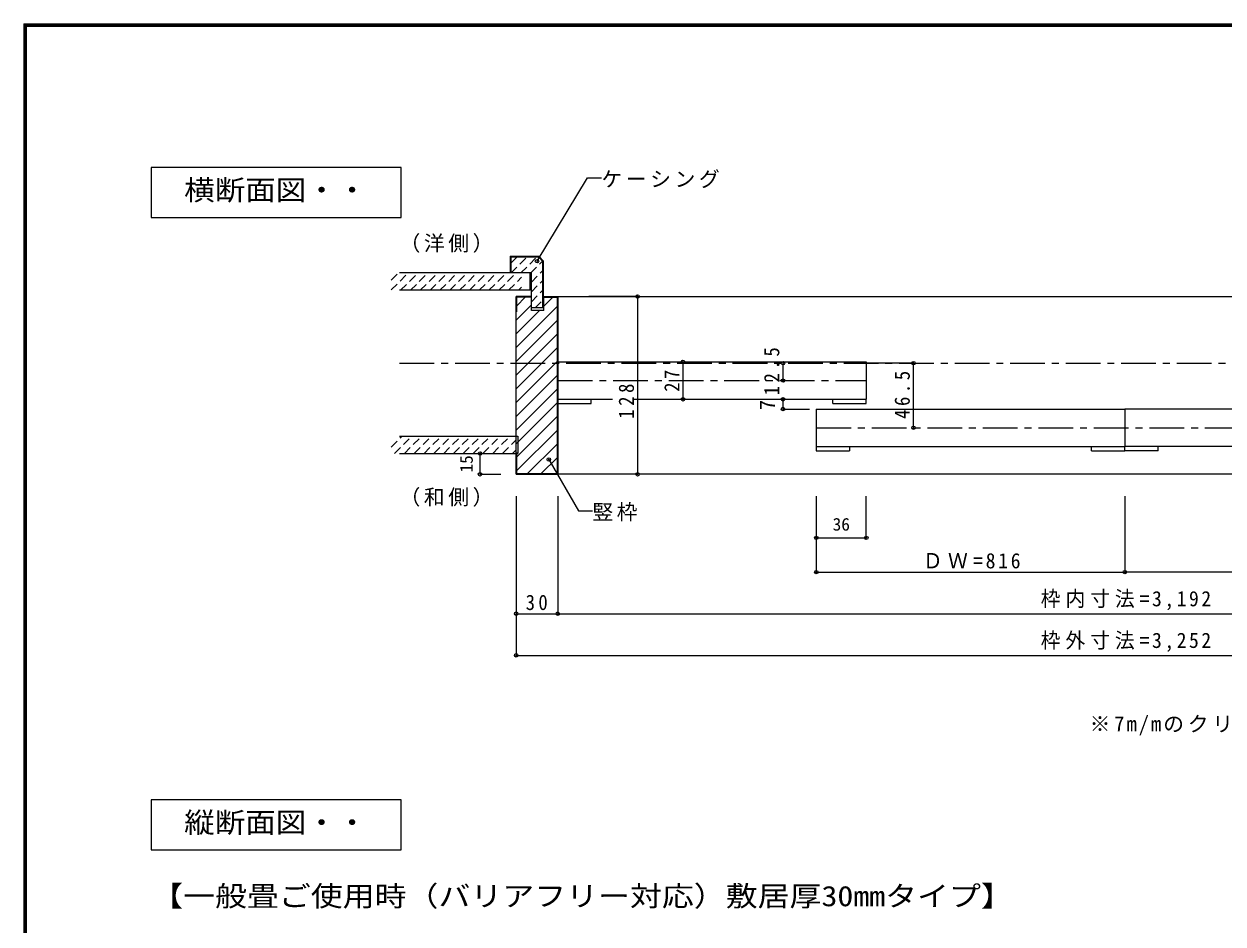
# Model space of a CAD drawing. Units: millimetres at full size, sheet at 1:5. Extents: x -981 to 969, y -733 to 681.
# Drawn here: x -981 to -117, y 33 to 681 of the extents above; entities that cross this region are included whole.
import ezdxf
from ezdxf.enums import TextEntityAlignment as Align

# ---------------------------------------------------------------- set-up
doc = ezdxf.new("R2010")
doc.units = ezdxf.units.MM
doc.header["$LTSCALE"] = 5
doc.header["$PDMODE"] = 32
doc.header["$PDSIZE"] = 2.5
doc.linetypes.add('CHAIN1', pattern=[8, 5, -1, 1, -1])
doc.linetypes.add('DASHED1', pattern=[1.8, 1.2, -0.6])
for name, color, linetype in [('0-1_通り芯', 4, 'CHAIN1'), ('0-3_仕上げ', 7, 'Continuous'), ('0-4_枠', 3, 'Continuous'), ('0-5_ケーシング', 3, 'Continuous'), ('0-6_扉', 3, 'Continuous'), ('0-A_文字', 7, 'Continuous'), ('0-B_寸法', 7, 'Continuous'), ('0-C_ハッチ', 4, 'Continuous'), ('F-0_補助線', 6, 'Continuous')]:
    doc.layers.add(name, color=color, linetype=linetype)
doc.styles.add('ＭＳ ゴシック', font='')
doc.styles.get('ＭＳ ゴシック').set_extended_font_data('MS Gothic')

msp = doc.modelspace()

# ---------------------------------------------------------------- linework, layer by layer
at = {"layer": '0-1_通り芯'}
msp.add_line((-710.794, 436.413), (334.375, 436.413), dxfattribs=at)
at = {"layer": '0-3_仕上げ', "color": 2}
for p, q in [((-616.594, 501.413), (-710.794, 501.413)), ((-616.824, 501.413), (-616.824, 488.913)), ((-616.594, 488.913), (-710.794, 488.913)), ((-710.794, 383.913), (-625.517, 383.913)), ((-625.517, 383.913), (-625.517, 371.413)), ((-710.794, 371.413), (-625.517, 371.413))]:
    msp.add_line(p, q, dxfattribs=at)
at = {"layer": '0-4_枠'}
for p, q in [((-626.794, 356.413), (-626.794, 484.413)), ((-615.794, 484.413), (-626.794, 484.413)), ((-626.294, 473.346), (-626.294, 483.913)), ((-615.794, 483.913), (-626.294, 483.913)), ((-606.794, 474.413), (-606.794, 484.413)), ((-606.794, 483.913), (-597.294, 483.913)), ((-597.294, 483.913), (-597.294, 356.913)), ((-626.294, 356.913), (-626.294, 371.985)), ((-626.794, 356.413), (-596.794, 356.413)), ((-626.294, 356.913), (-597.294, 356.913))]:
    msp.add_line(p, q, dxfattribs=at)
at = {"layer": '0-4_枠', "color": 4}
for p, q in [((-596.794, 484.413), (220.375, 484.413)), ((220.375, 356.413), (-541.697, 356.413))]:
    msp.add_line(p, q, dxfattribs=at)
at = {"layer": '0-4_枠'}
for points in [[(-606.794, 474.413), (-615.794, 474.413), (-615.794, 484.413)], [(-606.794, 484.413), (-596.794, 484.413), (-596.794, 356.413)]]:
    msp.add_lwpolyline(points, dxfattribs=at)
at = {"layer": '0-5_ケーシング'}
for p, q in [((-630.994, 513.413), (-630.994, 501.413)), ((-630.994, 513.413), (-610.529, 513.413)), ((-630.494, 512.913), (-630.494, 501.413)), ((-630.494, 512.913), (-610.736, 512.913)), ((-607.494, 509.67), (-610.736, 512.913)), ((-606.994, 509.877), (-610.529, 513.413)), ((-606.994, 476.413), (-606.994, 509.877)), ((-607.494, 476.413), (-607.494, 509.67)), ((-606.994, 476.413), (-615.794, 476.413))]:
    msp.add_line(p, q, dxfattribs=at)
msp.add_lwpolyline([(-615.794, 476.413), (-615.794, 477.461), (-615.794, 501.413), (-630.994, 501.413)], dxfattribs=at)
at = {"layer": '0-6_扉', "color": 6}
for p, q in [((-596.794, 437.413), (-596.794, 410.413)), ((-596.794, 437.413), (-374.502, 437.413)), ((-374.502, 437.413), (-374.502, 410.413)), ((-596.794, 410.413), (-557.393, 410.413)), ((-541.772, 410.413), (-374.502, 410.413)), ((-410.502, 403.413), (-410.502, 376.413)), ((-410.502, 403.413), (-188.21, 403.413)), ((-188.21, 403.413), (-188.21, 376.413)), ((34.083, 403.413), (-188.21, 403.413)), ((-410.502, 376.413), (-188.21, 376.413)), ((34.083, 376.413), (-188.21, 376.413))]:
    msp.add_line(p, q, dxfattribs=at)
at = {"layer": '0-6_扉'}
for p, q in [((-596.794, 407.413), (-596.794, 410.413)), ((-596.794, 407.413), (-572.794, 407.413)), ((-572.794, 407.413), (-572.794, 410.413)), ((-398.502, 407.413), (-398.502, 410.413)), ((-398.502, 407.413), (-374.502, 407.413)), ((-374.502, 407.413), (-374.502, 410.413)), ((-386.502, 376.413), (-386.502, 373.413)), ((-212.21, 373.413), (-212.21, 376.413)), ((-212.21, 373.413), (-188.21, 373.413)), ((-188.21, 373.413), (-188.21, 376.413)), ((-164.21, 373.413), (-188.21, 373.413)), ((-164.21, 373.413), (-164.21, 376.413))]:
    msp.add_line(p, q, dxfattribs=at)
msp.add_lwpolyline([(-410.502, 376.413), (-410.502, 373.413), (-386.502, 373.413)], dxfattribs=at)
at = {"layer": '0-A_文字'}
for p, q in [((-611.714, 509.945), (-575.329, 569.998)), ((-575.329, 569.998), (-565.329, 569.998))]:
    msp.add_line(p, q, dxfattribs=at)
for points in [[(-889.697, 577.413), (-889.697, 541.413), (-709.697, 541.413), (-709.697, 577.413)], [(-889.697, 121.913), (-889.697, 85.913), (-709.697, 85.913), (-709.697, 121.913)]]:
    msp.add_lwpolyline(points, close=True, dxfattribs=at)
msp.add_lwpolyline([(-603.187, 367.046), (-581.859, 330.105), (-571.859, 330.105)], dxfattribs=at)
for p in [(-611.714, 509.945), (-603.187, 367.046)]:
    msp.add_point(p, dxfattribs=at)
at = {"layer": '0-B_寸法', "color": 4}
for p, q in [((-539.272, 484.413), (-574.357, 484.413)), ((-539.272, 484.413), (-539.272, 356.413)), ((-506.581, 437.413), (-506.581, 410.413)), ((-434.502, 423.913), (-434.502, 436.413)), ((-340.502, 436.413), (-377.502, 436.413)), ((-340.502, 389.913), (-340.502, 436.413)), ((-434.502, 403.413), (-434.502, 410.413)), ((-434.502, 410.413), (-415.502, 410.413)), ((-434.502, 403.413), (-415.502, 403.413)), ((-652.794, 356.413), (-652.794, 371.413)), ((-652.794, 371.413), (-637.794, 371.413)), ((-652.794, 356.413), (-637.794, 356.413)), ((-539.272, 356.413), (-596.794, 356.413)), ((-596.794, 340.58), (-596.794, 255.985)), ((-374.502, 310.58), (-374.502, 340.58)), ((-188.21, 340.58), (-188.21, 285.985)), ((-410.502, 310.58), (-374.502, 310.58)), ((-626.794, 255.985), (250.375, 255.985))]:
    msp.add_line(p, q, dxfattribs=at)
at = {"layer": '0-B_寸法', "color": 4, "linetype": 'CHAIN1'}
for p, q in [((-596.794, 423.913), (-374.502, 423.913)), ((-410.502, 389.913), (34.083, 389.913))]:
    msp.add_line(p, q, dxfattribs=at)
at = {"layer": '0-B_寸法', "color": 4}
for points in [[(-626.794, 340.58), (-626.794, 225.985), (250.375, 225.985)], [(-410.502, 340.58), (-410.502, 285.985), (-188.21, 285.985)], [(34.083, 340.58), (34.083, 285.985), (-188.21, 285.985)]]:
    msp.add_lwpolyline(points, dxfattribs=at)
at = {"layer": '0-B_寸法'}
for p in [(-539.272, 484.413), (-506.581, 437.413), (-434.502, 436.413), (-340.502, 436.413), (-434.502, 423.913), (-506.581, 410.413), (-434.502, 410.413), (-434.502, 403.413), (-340.502, 389.913), (-652.794, 371.413), (-652.794, 356.413), (-539.272, 356.413), (-410.502, 310.58), (-374.502, 310.58), (-410.502, 285.985), (-188.21, 285.985), (-626.794, 255.985), (-596.794, 255.985), (-626.794, 225.985)]:
    msp.add_point(p, dxfattribs=at)
at = {"layer": '0-C_ハッチ', "linetype": 'DASHED1'}
for p, q in [((-630.494, 508.434), (-626.015, 512.913)), ((-630.444, 501.413), (-618.944, 512.913)), ((-623.373, 501.413), (-611.873, 512.913)), ((-616.302, 501.413), (-607.769, 509.946)), ((-716.794, 489.161), (-704.542, 501.413)), ((-716.794, 496.232), (-711.613, 501.413)), ((-709.971, 488.913), (-697.471, 501.413)), ((-702.9, 488.913), (-690.4, 501.413)), ((-695.829, 488.913), (-683.329, 501.413)), ((-688.758, 488.913), (-676.258, 501.413)), ((-681.687, 488.913), (-669.187, 501.413)), ((-674.616, 488.913), (-662.116, 501.413)), ((-667.545, 488.913), (-655.045, 501.413)), ((-660.474, 488.913), (-647.974, 501.413)), ((-653.403, 488.913), (-640.903, 501.413)), ((-646.332, 488.913), (-633.832, 501.413)), ((-639.26, 488.913), (-626.761, 501.413)), ((-615.794, 494.85), (-607.494, 503.15)), ((-632.189, 488.913), (-622.824, 498.278)), ((-615.794, 487.779), (-607.494, 496.079)), ((-625.118, 488.913), (-622.824, 491.207)), ((-615.794, 480.708), (-607.494, 489.008)), ((-613.018, 476.413), (-607.494, 481.937)), ((-716.794, 376.024), (-708.905, 383.913)), ((-714.334, 371.413), (-701.834, 383.913)), ((-710.527, 383.095), (-709.709, 383.913)), ((-707.263, 371.413), (-694.763, 383.913)), ((-700.192, 371.413), (-687.692, 383.913)), ((-693.121, 371.413), (-680.621, 383.913)), ((-686.05, 371.413), (-673.55, 383.913)), ((-678.979, 371.413), (-666.479, 383.913)), ((-671.908, 371.413), (-659.408, 383.913)), ((-664.837, 371.413), (-652.337, 383.913)), ((-657.765, 371.413), (-645.266, 383.913)), ((-650.694, 371.413), (-638.194, 383.913)), ((-643.623, 371.413), (-631.517, 383.519)), ((-636.552, 371.413), (-626.794, 381.172)), ((-629.481, 371.413), (-626.794, 374.1))]:
    msp.add_line(p, q, dxfattribs=at)
at = {"layer": '0-C_ハッチ'}
for p, q in [((-626.294, 477.838), (-620.219, 483.913)), ((-606.794, 477.539), (-600.42, 483.913)), ((-626.794, 467.439), (-615.794, 478.439)), ((-626.794, 447.64), (-597.294, 477.14)), ((-626.794, 457.539), (-609.92, 474.413)), ((-626.794, 437.74), (-597.294, 467.24)), ((-626.794, 427.841), (-597.294, 457.341)), ((-626.794, 417.941), (-597.294, 447.441)), ((-626.794, 408.042), (-597.294, 437.542)), ((-626.794, 398.142), (-597.294, 427.642)), ((-626.794, 388.243), (-597.294, 417.743)), ((-626.794, 378.343), (-597.294, 407.843)), ((-626.794, 368.444), (-597.294, 397.944)), ((-626.294, 359.044), (-597.294, 388.044)), ((-618.525, 356.913), (-597.294, 378.145)), ((-608.626, 356.913), (-597.294, 368.245))]:
    msp.add_line(p, q, dxfattribs=at)
at = {"layer": 'F-0_補助線'}
for p, q in [((-981.364, 680.724), (-981.364, -715.943)), ((-981.363, 679.891), (968.636, 679.891)), ((-981.363, 679.058), (968.636, 679.058)), ((-980.53, 680.724), (-980.53, -715.943)), ((-979.697, 680.724), (-979.697, -715.943))]:
    msp.add_line(p, q, dxfattribs=at)
msp.add_lwpolyline([(-981.363, 680.724), (968.636, 680.724), (968.636, -715.943)], dxfattribs=at)

# ---------------------------------------------------------------- texts
at = {"layer": '0-A_文字', "style": 'ＭＳ ゴシック'}
for s, width, p in [('横断面図・・', 1.1, (-865.947, 549.413)), ('縦断面図・・', 1.1, (-865.947, 93.913)), ('【一般畳ご使用時（バリアフリー対応）敷居厚30mmタイプ】', 1.15, (-889.697, 40.913))]:
    msp.add_text(s, height=14.66, dxfattribs=dict(at, width=width)).set_placement(p, align=Align.BOTTOM_LEFT)
at = {"layer": '0-A_文字', "char_height": 11, "attachment_point": 7, "style": 'ＭＳ ゴシック'}
for s, insert in [('\\T1.17;ケーシング', (-565.329, 562.498)), ('\\T1.17;（洋側）', (-710.794, 515.913)), ('\\T1.17;（和側）', (-710.794, 333.08)), ('\\T1.17;竪枠', (-571.859, 322.605))]:
    msp.add_mtext(s, dxfattribs=dict(at, insert=insert))
at = {"layer": '0-B_寸法', "style": 'ＭＳ ゴシック'}
for s, height, p in [('7', 11, (-437.002, 402.538)), ('15', 9.164, (-655.294, 357.663))]:
    msp.add_text(s, height=height, rotation=90, dxfattribs=at).set_placement(p, align=Align.BOTTOM_LEFT)
msp.add_text('36', height=9.164, dxfattribs=at).set_placement((-398.752, 313.08), align=Align.BOTTOM_LEFT)
at = {"layer": '0-B_寸法', "char_height": 11, "attachment_point": 7, "rotation": 90, "style": 'ＭＳ ゴシック'}
for s, insert in [('\\T1.38;\\W0.9;12.5', (-437.002, 413.288)), ('\\T1.36;\\W0.9;27', (-509.081, 415.788)), ('\\T1.38;\\W0.9;46.5', (-343.002, 396.288)), ('\\T1.38;\\W0.9;128', (-541.772, 396.413))]:
    msp.add_mtext(s, dxfattribs=dict(at, insert=insert))
at = {"layer": '0-B_寸法', "char_height": 11, "attachment_point": 7, "style": 'ＭＳ ゴシック'}
for s, insert in [('\\T1.27;\\W0.95;ＤＷ=816', (-333.731, 288.485)), ('\\T1.36;\\W0.9;30', (-619.919, 258.485)), ('\\T1.25;\\W0.95;枠内寸法=3,192', (-248.835, 258.485)), ('\\T1.25;\\W0.95;枠外寸法=3,252', (-248.834, 228.485)), ('\\T1.18;※7m/mのクリアランスは襖縁の厚みによって多少異なります', (-213.625, 168.485))]:
    msp.add_mtext(s, dxfattribs=dict(at, insert=insert))

doc.saveas('drawing.dxf')
